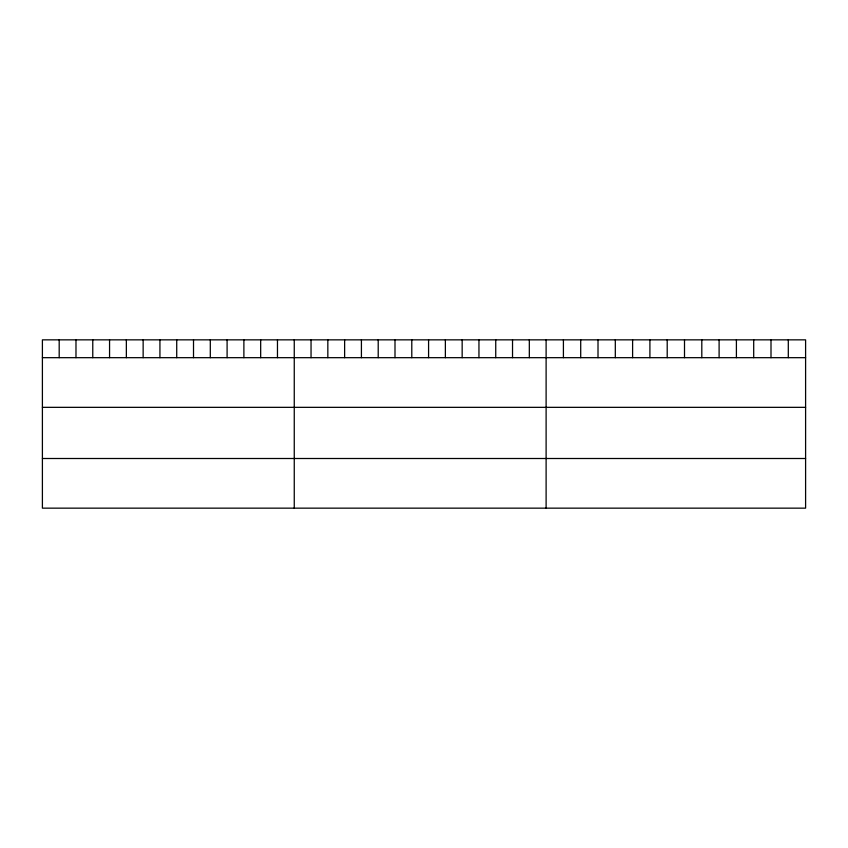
<?xml version="1.0" encoding="UTF-8"?>
<svg xmlns="http://www.w3.org/2000/svg" width="848" height="848" viewBox="0 0 848 848"><rect width="100%" height="100%" fill="white"/><g stroke="black" fill="none" stroke-linecap="round" stroke-linejoin="round"><path stroke-width="1.27" d="M805.6 357.676L805.6 508.153L42.4 508.153L42.4 339.847L805.6 339.847L805.6 357.676L42.4 357.676M42.4 407.337L805.6 407.337M42.4 458.503L805.6 458.503M788.301 339.847L788.301 357.676M771.002 339.847L771.002 357.676M753.702 339.847L753.702 357.676M736.403 339.847L736.403 357.676M719.104 339.847L719.104 357.676M701.805 339.847L701.805 357.676M684.506 339.847L684.506 357.676M667.206 339.847L667.206 357.676M649.907 339.847L649.907 357.676M632.608 339.847L632.608 357.676M615.309 339.847L615.309 357.676M598.01 339.847L598.01 357.676M580.71 339.847L580.71 357.676M563.411 339.847L563.411 357.676M546.112 339.847L546.112 508.153M529.322 339.847L529.322 357.676M512.531 339.847L512.531 357.676M495.741 339.847L495.741 357.676M478.95 339.847L478.95 357.676M462.16 339.847L462.16 357.676M445.37 339.847L445.37 357.676M428.579 339.847L428.579 357.676M411.789 339.847L411.789 357.676M394.998 339.847L394.998 357.676M378.208 339.847L378.208 357.676M361.418 339.847L361.418 357.676M344.627 339.847L344.627 357.676M327.837 339.847L327.837 357.676M311.046 339.847L311.046 357.676M294.256 339.847L294.256 508.153M277.466 339.847L277.466 357.676M260.675 339.847L260.675 357.676M243.885 339.847L243.885 357.676M227.094 339.847L227.094 357.676M210.304 339.847L210.304 357.676M193.514 339.847L193.514 357.676M176.723 339.847L176.723 357.676M159.933 339.847L159.933 357.676M143.142 339.847L143.142 357.676M126.352 339.847L126.352 357.676M109.562 339.847L109.562 357.676M92.771 339.847L92.771 357.676M75.981 339.847L75.981 357.676M59.19 339.847L59.19 357.676"/></g></svg>
